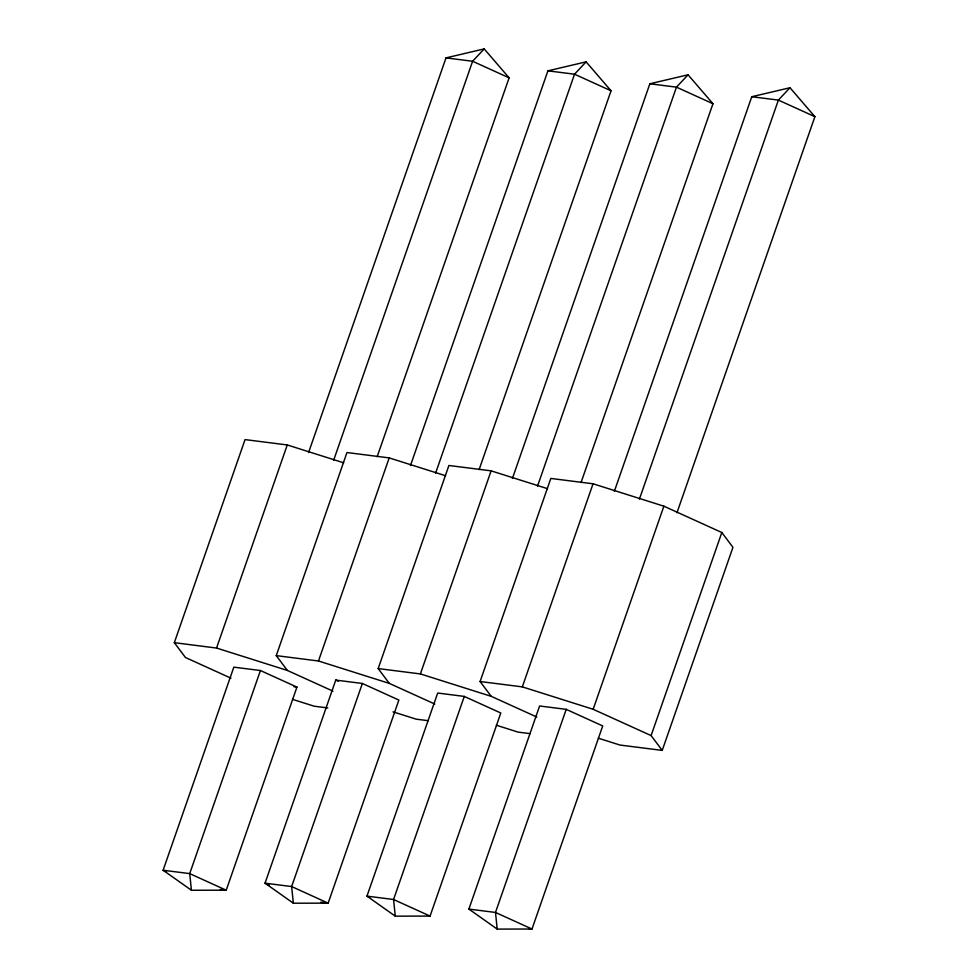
<?xml version="1.0" encoding="UTF-8"?>
<svg xmlns="http://www.w3.org/2000/svg" width="978" height="978" viewBox="0 0 978 978"><rect width="100%" height="100%" fill="white"/><g stroke="black" fill="none" stroke-linecap="round" stroke-linejoin="round"><path stroke-width="1.47" d="M230.979 678.182L185.453 657.497L174.328 642.68L245.05 439.599L287.263 444.953L343.645 462.79M174.328 642.68L216.541 648.047L287.263 444.953M308.571 452.545L446.005 57.885L484.196 48.9L509.11 77.849L377.19 456.653M260.429 670.529L189.708 873.611L191.431 890.261L226.224 890.2L296.945 687.106L260.429 670.529L233.828 667.155L163.106 870.237L191.431 890.261M333.657 460.235L472.606 61.259L484.196 48.9M332.911 691.116L287.373 670.443L276.248 655.627L346.97 452.533L389.195 457.9L445.565 475.724M276.248 655.627L318.473 660.994L389.195 457.9M335.76 680.089L265.038 883.183L293.351 903.207L328.143 903.146L398.865 700.052L362.361 683.475L335.76 680.089L338.461 681.324M410.491 465.479L547.924 70.832L586.115 61.846L611.042 90.783L479.122 469.599M362.361 683.475L291.64 886.557L293.351 903.207M435.589 473.181L574.526 74.206L586.115 61.846M434.831 704.062L389.305 683.39L378.18 668.573L448.902 465.479L491.115 470.846L547.497 488.67M378.18 668.573L420.393 673.928L491.115 470.846M512.423 478.425L649.857 83.778L688.047 74.793L712.962 103.729L581.042 482.545M464.281 696.422L393.559 899.503L395.283 916.154L430.075 916.08L500.797 712.999L464.281 696.422L437.692 693.035L366.958 896.129L395.283 916.154M537.521 486.127L676.458 87.152L688.047 74.793M536.763 717.008L491.225 696.336L480.1 681.519L550.822 478.425L593.047 483.792L663.879 506.188L721.825 532.509L732.95 547.325L662.228 750.407L620.015 745.053L598.328 738.194M480.1 681.519L522.325 686.874L593.047 483.792M468.89 909.075L539.611 705.982L566.213 709.356L602.717 725.945L531.995 929.027L497.203 929.1L468.89 909.075L495.491 912.45L531.995 929.027L529.037 928.648M614.343 491.372L751.776 96.724L789.98 87.739L814.894 116.675L676.959 512.765M566.213 709.356L495.491 912.45L497.203 929.1M639.441 499.073L778.378 100.098L789.98 87.739M662.228 750.407L651.103 735.59L593.157 709.282L663.879 506.188M651.103 735.59L721.825 532.509M446.005 57.885L472.606 61.259L509.11 77.849M547.924 70.832L574.526 74.206L611.042 90.783M649.857 83.778L676.458 87.152L712.962 103.729M751.776 96.724L778.378 100.098L814.894 116.675M293.987 686.727L296.945 687.106M327.801 707.938L314.231 706.214L292.544 699.356M428.217 720.688L416.163 719.16L393.034 711.85M530.149 733.634L518.083 732.106L496.396 725.248M220.307 889.442L226.224 890.2L189.708 873.611L163.106 870.237L165.82 871.471M320.76 902.205L328.143 903.146L291.64 886.557L265.038 883.183L269.097 885.029M522.325 686.874L593.157 709.282M420.393 673.928L491.225 696.336M318.473 660.994L389.305 683.39M216.541 648.047L287.373 670.443M430.075 916.08L393.559 899.503L366.958 896.129L369.672 897.352"/></g></svg>
